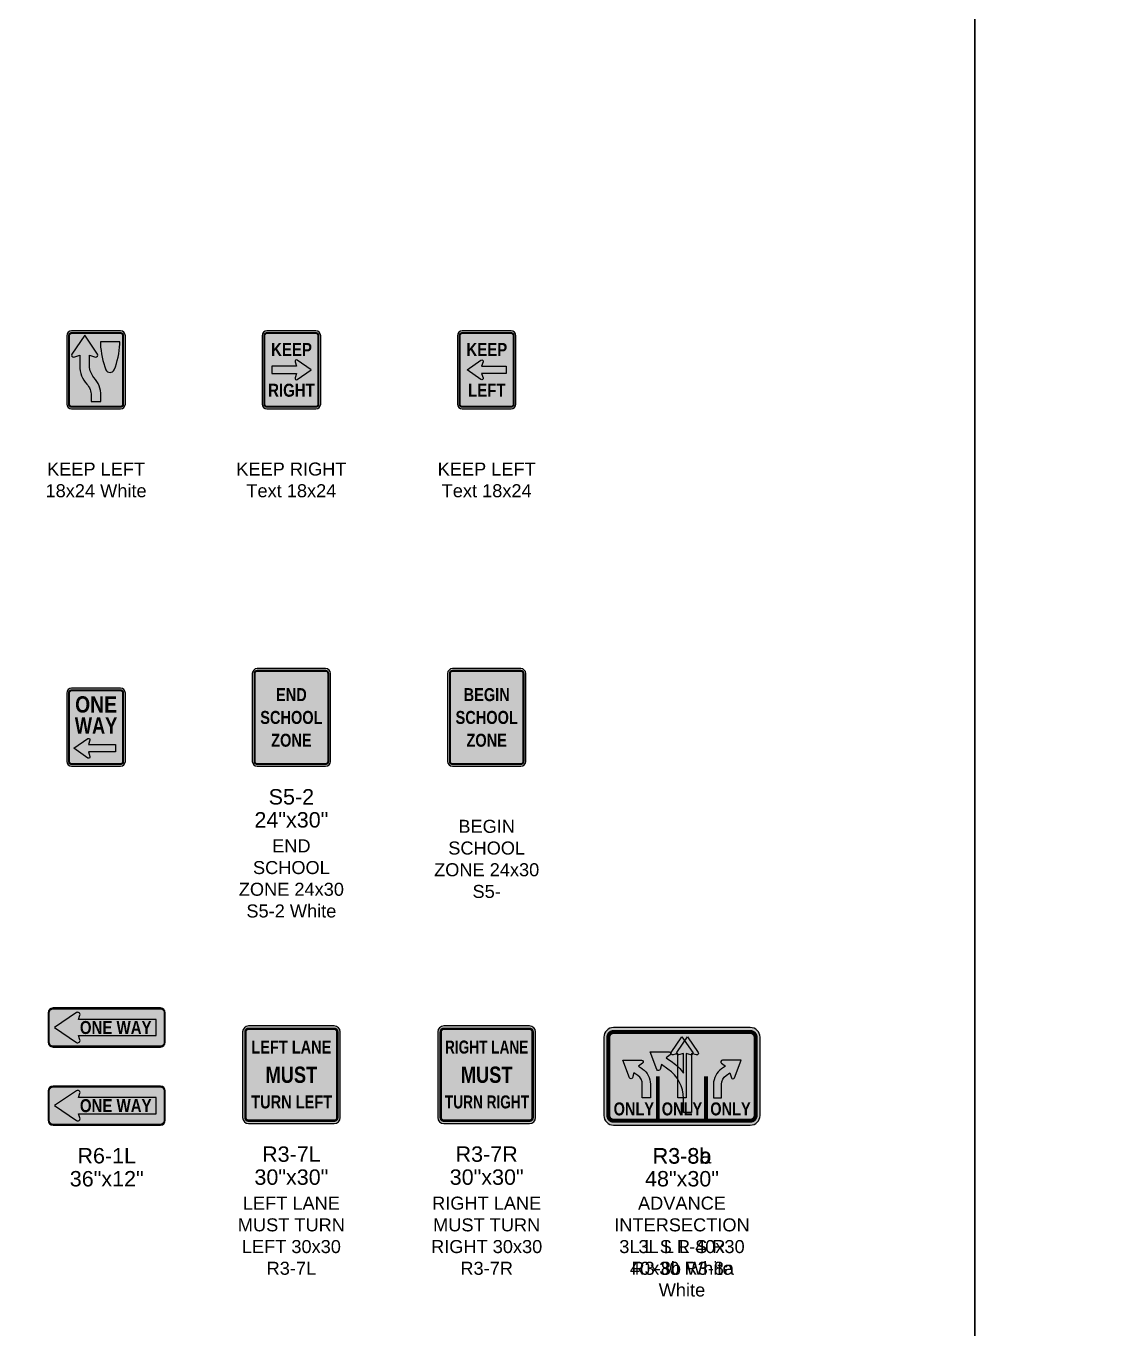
# Model space of a CAD drawing. Header units: inches. Extents: x -32 to 2634, y 197 to 1831.
# Drawn here: x 938.5 to 1273.6, y 597.4 to 997.6 of the extents above; entities that cross this region are included whole.
import ezdxf
from ezdxf.enums import TextEntityAlignment as Align

# ---------------------------------------------------------------- set-up
doc = ezdxf.new("R2010")
doc.units = ezdxf.units.IN
doc.header["$MEASUREMENT"] = 0
doc.layers.add('NO SHOW', color=252, linetype='Continuous', plot=False)
doc.styles.add('ARIAL', font='arial.ttf')
doc.styles.add('ARIAL BOLD', font='arialbd.ttf')
doc.styles.get("Standard").update_dxf_attribs({"font": 'arial.ttf'})

# ---------------------------------------------------------------- blocks, each defined once
blk = doc.blocks.new('KEEP LEFT 18x24 White')
at = {"true_color": 0xffffff}
h = blk.add_hatch(color=7, dxfattribs=at)
edge = h.paths.add_edge_path()
edge.add_line((7.500000000000227, 24.00000000000011), (-7.499999999999773, 24))
edge.add_arc((-7.499999999999773, 22.49999999999989), 1.500000000000114, 90, 179.9999999999957)
edge.add_line((-8.999999999999773, 22.5), (-9, 1.500000000000114))
edge.add_arc((-7.5, 1.500000000000114), 1.5, 180, 269.9999999999914)
edge.add_line((-7.500000000000227, -1.13686837721616e-13), (7.499999999999773, 0))
edge.add_arc((7.499999999999773, 1.5), 1.5, 270, 360.0000000000044)
edge.add_line((8.999999999999773, 1.500000000000114), (9, 22.49999999999989))
edge.add_arc((7.499999999999773, 22.49999999999989), 1.500000000000227, 0, 89.99999999998263)
at = {"true_color": 0x000000}
h = blk.add_hatch(color=18, dxfattribs=at)
edge = h.paths.add_edge_path()
edge.add_arc((-7, 16.50000000000011), 0.5630000000000855, 145.6776182386795, 286.317461660857, ccw=False)
edge.add_line((-7.464969369304981, 16.81744682327621), (-3.5, 22.625))
edge.add_line((-3.5, 22.625), (0.4649693693052086, 16.81744682327644))
edge.add_arc((2.273736754432321e-13, 16.50000000000011), 0.5630000000000922, 253.6825383391208, 394.32238176133956, ccw=False)
edge.add_line((-0.1581800349360947, 15.95967780302158), (-2, 16.49887302403818))
edge.add_line((-2, 16.49887302403818), (-2, 13.18799999999999))
edge.add_arc((3.249999060405344, 13.19114097853446), 5.250000000000299, 180.0342790141529, 222.1880446623301)
edge.add_arc((-6.752754948234269, 4.124999999999773), 8.250000000000524, 360.0000000000016, 402.1880446623303, ccw=False)
edge.add_line((1.497245051766185, 4.125), (1.497245051766185, 2.25))
edge.add_line((1.497245051766185, 2.25), (-1.502754948233815, 2.25))
edge.add_line((-1.502754948233815, 2.25), (-1.502754948233815, 4.125))
edge.add_arc((-6.752754948232905, 4.125000000000455), 5.249999999999091, 359.999999999995, 402.1880446623338)
edge.add_arc((3.249996849284798, 13.19113961605967), 8.24999744669041, 180.0218044617608, 222.1880479639219, ccw=False)
edge.add_line((-5, 13.18799999999999), (-5, 16.49887302403818))
edge.add_line((-5, 16.49887302403818), (-6.841819965063905, 15.95967780302158))
h = blk.add_hatch(color=18, dxfattribs=at)
edge = h.paths.add_edge_path()
edge.add_line((1.311999999999898, 20.625), (7.311999999999898, 20.625))
edge.add_line((7.311999999999898, 20.625), (7.311999999999898, 19.95228812811297))
edge.add_arc((-19.49757779179504, 21.6074040979795), 26.86061931988932, 339.04244842417864, 356.4672716049131, ccw=False)
edge.add_arc((4.286813062936062, 12.75), 1.500211445696503, 209.9953377218533, 330.00466227814667, ccw=False)
edge.add_arc((30.32655574276896, 21.91293602663802), 29.08072531991323, 183.8658640364316, 199.9302845156029, ccw=False)
edge.add_line((1.311999999999898, 19.95228812811297), (1.311999999999898, 20.625))
blk.add_lwpolyline([(0, 24), (-7.5, 24, 0.414213562373095), (-9, 22.5), (-9, 12), (-9, 1.5, 0.414213562373095), (-7.5, 0), (0, 0), (7.5, 0, 0.414213562373095), (9, 1.5), (9, 12), (9, 22.5, 0.414213562373095), (7.5, 24)], format="xyb", close=True)
at = {"color": 18, "true_color": 0x000000, "const_width": 0.625}
blk.add_lwpolyline([(7.5, 23.3125), (-7.5, 23.3125, 0.4142135623730951), (-8.3125, 22.5), (-8.3125, 1.5, 0.4142135623730951), (-7.5, 0.6875), (7.5, 0.6875, 0.4142135623730951), (8.3125, 1.5), (8.3125, 22.5, 0.4142135623730951)], format="xyb", close=True, dxfattribs=at)
at = {"color": 18, "true_color": 0x000000}
for points in [[(-5, 13.18799999999999, 0.1860894370725202), (-2.862795055985316, 7.650721491652234, -0.1861878584491052), (-1.502754948233815, 4.125), (-1.502754948233815, 2.25), (-0.002754948233814503, 2.25), (1.497245051766185, 2.25), (1.497245051766185, 4.125, 0.1861878584491076), (-0.639960831843382, 9.665419486882115, -0.1860331073463243), (-2, 13.18799999999999), (-2, 16.49887302403818), (-0.1581800349360947, 15.95967780302158, 0.7043763568085843), (0.4649693693052086, 16.81744682327644), (-3.5, 22.625), (-7.464969369304981, 16.81744682327621, 0.7043763568085448), (-6.841819965063905, 15.95967780302158), (-5, 16.49887302403818)], [(5.586095319337119, 11.99999999999989, 0.07617697301208685), (7.311999999999898, 19.95228812811297), (7.311999999999898, 20.625), (4.311999999999898, 20.625), (1.311999999999898, 20.625), (1.311999999999898, 19.95228812811297, 0.07020927931927377), (2.987530806535005, 11.99999999999989, 0.5774045185335576)]]:
    blk.add_lwpolyline(points, format="xyb", close=True, dxfattribs=at)
blk = doc.blocks.new('KEEP RIGHT Text 18x24')
at = {"true_color": 0xffffff}
h = blk.add_hatch(color=7, dxfattribs=at)
edge = h.paths.add_edge_path()
edge.add_line((7.500000000000227, 24.00000000000011), (-7.499999999999773, 24))
edge.add_arc((-7.499999999999773, 22.49999999999989), 1.500000000000114, 90, 179.9999999999957)
edge.add_line((-8.999999999999773, 22.5), (-9, 1.500000000000114))
edge.add_arc((-7.5, 1.500000000000114), 1.5, 180, 269.9999999999914)
edge.add_line((-7.500000000000227, -1.13686837721616e-13), (7.499999999999773, 0))
edge.add_arc((7.499999999999773, 1.5), 1.5, 270, 360.0000000000044)
edge.add_line((8.999999999999773, 1.500000000000114), (9, 22.49999999999989))
edge.add_arc((7.499999999999773, 22.49999999999989), 1.500000000000227, 0, 89.99999999998263)
at = {"true_color": 0x000000}
h = blk.add_hatch(color=18, dxfattribs=at)
edge = h.paths.add_edge_path()
edge.add_arc((1.532355636375769, 9.385116091005443), 0.4380000000000053, 162.3621980846851, 305.079243116789)
edge.add_line((1.784078098811733, 9.026675298258397), (6.032355636375769, 12.01011609100556))
edge.add_line((6.032355636375769, 12.01011609100556), (1.784078098811733, 14.99355688375272))
edge.add_arc((1.532355636375769, 14.63511609100567), 0.4379999999999504, 54.92075688321098, 197.6378019153149)
edge.add_line((1.114945593090397, 14.50240265625052), (1.549667515303554, 13.13511609100556))
edge.add_line((1.549667515303554, 13.13511609100556), (-5.967644363624231, 13.13511609100556))
edge.add_line((-5.967644363624231, 13.13511609100556), (-5.967644363624231, 10.88511609100556))
edge.add_line((-5.967644363624231, 10.88511609100556), (1.549667515303554, 10.88511609100556))
edge.add_line((1.549667515303554, 10.88511609100556), (1.114945593090397, 9.51782952576059))
blk.add_lwpolyline([(0, 24), (-7.5, 24, 0.414213562373095), (-9, 22.5), (-9, 12), (-9, 1.5, 0.414213562373095), (-7.5, 0), (0, 0), (7.5, 0, 0.414213562373095), (9, 1.5), (9, 12), (9, 22.5, 0.414213562373095), (7.5, 24)], format="xyb", close=True)
at = {"color": 18, "true_color": 0x000000, "const_width": 0.625}
blk.add_lwpolyline([(7.5, 23.3125), (-7.5, 23.3125, 0.4142135623730951), (-8.3125, 22.5), (-8.3125, 1.5, 0.4142135623730951), (-7.5, 0.6875), (7.5, 0.6875, 0.4142135623730951), (8.3125, 1.5), (8.3125, 22.5, 0.4142135623730951)], format="xyb", close=True, dxfattribs=at)
at = {"color": 18, "true_color": 0x000000}
blk.add_lwpolyline([(-5.967644363624231, 10.88511609100556), (1.549667515303554, 10.88511609100556), (1.114945593090397, 9.51782952576059, 0.7180241823074242), (1.784078098811733, 9.026675298258397), (6.032355636375769, 12.01011609100556), (1.784078098811733, 14.99355688375272, 0.7180241823074242), (1.114945593090397, 14.50240265625052), (1.549667515303554, 13.13511609100556), (-5.967644363624231, 13.13511609100556)], format="xyb", close=True, dxfattribs=at)
at = {"color": 18, "true_color": 0x000000, "style": 'ARIAL BOLD', "width": 0.825}
for s, p in [('KEEP', (0.03235563637576888, 16.26011609100556)), ('RIGHT', (0.03235563637576888, 3.760116091005557))]:
    blk.add_text(s, height=4, dxfattribs=at).set_placement(p, align=Align.CENTER)
blk = doc.blocks.new('KEEP LEFT Text 18x24')
at = {"true_color": 0xffffff}
h = blk.add_hatch(color=7, dxfattribs=at)
edge = h.paths.add_edge_path()
edge.add_line((7.500000000000227, 24.00000000000011), (-7.499999999999773, 24))
edge.add_arc((-7.499999999999773, 22.49999999999989), 1.500000000000114, 90, 179.9999999999957)
edge.add_line((-8.999999999999773, 22.5), (-9, 1.500000000000114))
edge.add_arc((-7.5, 1.500000000000114), 1.5, 180, 269.9999999999914)
edge.add_line((-7.500000000000227, -1.13686837721616e-13), (7.499999999999773, 0))
edge.add_arc((7.499999999999773, 1.5), 1.5, 270, 360.0000000000044)
edge.add_line((8.999999999999773, 1.500000000000114), (9, 22.49999999999989))
edge.add_arc((7.499999999999773, 22.49999999999989), 1.500000000000227, 0, 89.99999999998263)
at = {"true_color": 0x000000}
h = blk.add_hatch(color=18, dxfattribs=at)
edge = h.paths.add_edge_path()
edge.add_arc((-1.532355636375769, 9.385116091005443), 0.4380000000000053, 234.920756883211, 377.63780191531487, ccw=False)
edge.add_line((-1.784078098811733, 9.026675298258397), (-6.032355636375769, 12.01011609100556))
edge.add_line((-6.032355636375769, 12.01011609100556), (-1.784078098811733, 14.99355688375272))
edge.add_arc((-1.532355636375769, 14.63511609100567), 0.4379999999999504, 342.36219808468513, 485.07924311678903, ccw=False)
edge.add_line((-1.114945593090397, 14.50240265625052), (-1.549667515303554, 13.13511609100556))
edge.add_line((-1.549667515303554, 13.13511609100556), (5.967644363624231, 13.13511609100556))
edge.add_line((5.967644363624231, 13.13511609100556), (5.967644363624231, 10.88511609100556))
edge.add_line((5.967644363624231, 10.88511609100556), (-1.549667515303554, 10.88511609100556))
edge.add_line((-1.549667515303554, 10.88511609100556), (-1.114945593090397, 9.51782952576059))
blk.add_lwpolyline([(0, 24), (-7.5, 24, 0.414213562373095), (-9, 22.5), (-9, 12), (-9, 1.5, 0.414213562373095), (-7.5, 0), (0, 0), (7.5, 0, 0.414213562373095), (9, 1.5), (9, 12), (9, 22.5, 0.414213562373095), (7.5, 24)], format="xyb", close=True)
at = {"color": 18, "true_color": 0x000000, "const_width": 0.625}
blk.add_lwpolyline([(7.5, 23.3125), (-7.5, 23.3125, 0.4142135623730951), (-8.3125, 22.5), (-8.3125, 1.5, 0.4142135623730951), (-7.5, 0.6875), (7.5, 0.6875, 0.4142135623730951), (8.3125, 1.5), (8.3125, 22.5, 0.4142135623730951)], format="xyb", close=True, dxfattribs=at)
at = {"color": 18, "true_color": 0x000000}
blk.add_lwpolyline([(5.967644363624231, 10.88511609100556), (-1.549667515303554, 10.88511609100556), (-1.114945593090397, 9.51782952576059, -0.7180241823074242), (-1.784078098811733, 9.026675298258397), (-6.032355636375769, 12.01011609100556), (-1.784078098811733, 14.99355688375272, -0.7180241823074242), (-1.114945593090397, 14.50240265625052), (-1.549667515303554, 13.13511609100556), (5.967644363624231, 13.13511609100556)], format="xyb", close=True, dxfattribs=at)
at = {"color": 18, "true_color": 0x000000, "style": 'ARIAL BOLD', "width": 0.825}
for s, p in [('KEEP', (0.03235563637576888, 16.26011609100556)), ('LEFT', (0.03235563637576888, 3.760116091005557))]:
    blk.add_text(s, height=4, dxfattribs=at).set_placement(p, align=Align.CENTER)
blk = doc.blocks.new('BEGIN SCHOOL ZONE 24x30 S5-')
at = {"true_color": 0xffffff}
h = blk.add_hatch(color=7, dxfattribs=at)
edge = h.paths.add_edge_path()
edge.add_line((11.99999999999977, 1.5), (12, 28.5))
edge.add_arc((10.49999999999977, 28.49999999999977), 1.500000000000227, 8.685034650181727e-12, 89.99999999998263)
edge.add_line((10.50000000000023, 30.00000000000011), (-10.5, 30))
edge.add_arc((-10.49999999999955, 28.49999999999989), 1.500000000000114, 90.00000000001737, 179.9999999999957)
edge.add_line((-11.99999999999977, 28.5), (-12, 1.5))
edge.add_arc((-10.49999999999977, 1.500000000000227), 1.500000000000227, 180.0000000000087, 269.9999999999827)
edge.add_line((-10.50000000000023, -1.13686837721616e-13), (10.5, 0))
edge.add_arc((10.49999999999955, 1.5), 1.5, 270.0000000000173, 360)
blk.add_lwpolyline([(10.5, 30), (0, 30), (-10.5, 30, 0.414213562373095), (-12, 28.5), (-12, 15), (-12, 1.5, 0.414213562373095), (-10.5, 0), (0, 0), (10.5, 0, 0.414213562373095), (12, 1.5), (12, 15), (12, 28.5, 0.414213562373095)], format="xyb", close=True)
at = {"color": 18, "true_color": 0x000000, "const_width": 0.625}
blk.add_lwpolyline([(10.5, 29.3125), (-10.5, 29.3125, 0.4142135623730951), (-11.3125, 28.5), (-11.3125, 1.5, 0.4142135623730951), (-10.5, 0.6875), (10.5, 0.6875, 0.4142135623730951), (11.3125, 1.5), (11.3125, 28.5, 0.4142135623730951)], format="xyb", close=True, dxfattribs=at)
at = {"color": 18, "true_color": 0x000000, "style": 'ARIAL BOLD', "width": 0.8}
for s, p in [('BEGIN', (0, 20)), ('SCHOOL', (0, 13)), ('ZONE', (0, 6))]:
    blk.add_text(s, height=4, dxfattribs=at).set_placement(p, align=Align.CENTER)
blk = doc.blocks.new('LEFT LANE MUST TURN LEFT 30x30 R3-7L')
at = {"true_color": 0xffffff}
h = blk.add_hatch(color=7, dxfattribs=at)
edge = h.paths.add_edge_path()
edge.add_line((15, 1.875), (15, 28.125))
edge.add_arc((13.125, 28.125), 1.875, 0, 90)
edge.add_line((13.125, 30), (-13.125, 30))
edge.add_arc((-13.125, 28.125), 1.875, 90, 180)
edge.add_line((-15, 28.125), (-15, 1.875))
edge.add_arc((-13.125, 1.875), 1.875, 180, 270)
edge.add_line((-13.125, 0), (13.125, 0))
edge.add_arc((13.125, 1.875), 1.875, 270, 360)
blk.add_lwpolyline([(13.125, 30), (0, 30), (-13.125, 30, 0.414213562373095), (-15, 28.125), (-15, 15), (-15, 1.875, 0.414213562373095), (-13.125, 0), (0, 0), (13.125, 0, 0.414213562373095), (15, 1.875), (15, 15), (15, 28.125, 0.414213562373095)], format="xyb", close=True)
at = {"color": 18, "true_color": 0x000000, "const_width": 0.75}
blk.add_lwpolyline([(13.125, 29.125), (-13.125, 29.125, 0.4142135623730951), (-14.125, 28.125), (-14.125, 1.875, 0.4142135623730951), (-13.125, 0.875), (13.125, 0.875, 0.4142135623730951), (14.125, 1.875), (14.125, 28.125, 0.4142135623730951)], format="xyb", close=True, dxfattribs=at)
at = {"color": 18, "true_color": 0x000000, "style": 'ARIAL BOLD', "width": 0.8}
for s, height, p in [('LEFT LANE', 4, (0, 21.5)), ('MUST', 5, (0, 12.5)), ('TURN LEFT', 4, (0.0966653533880617, 4.648703956343752))]:
    blk.add_text(s, height=height, dxfattribs=at).set_placement(p, align=Align.CENTER)
at = {"style": 'ARIAL'}
for tag, p in [('SIGN_NO.', (0, -9.37959391813365)), ('SIGN_DIM', (0, -16.44777537605569))]:
    blk.add_attdef(tag, text='', height=4.731999999999842, dxfattribs=at).set_placement(p, align=Align.MIDDLE)
blk = doc.blocks.new('RIGHT LANE MUST TURN RIGHT30x30 R3-7R')
at = {"true_color": 0xffffff}
h = blk.add_hatch(color=7, dxfattribs=at)
edge = h.paths.add_edge_path()
edge.add_line((15, 1.875), (15, 28.125))
edge.add_arc((13.125, 28.125), 1.875, 0, 90)
edge.add_line((13.125, 30), (-13.125, 30))
edge.add_arc((-13.125, 28.125), 1.875, 90, 180)
edge.add_line((-15, 28.125), (-15, 1.875))
edge.add_arc((-13.125, 1.875), 1.875, 180, 270)
edge.add_line((-13.125, 0), (13.125, 0))
edge.add_arc((13.125, 1.875), 1.875, 270, 360)
blk.add_lwpolyline([(13.125, 30), (0, 30), (-13.125, 30, 0.414213562373095), (-15, 28.125), (-15, 15), (-15, 1.875, 0.414213562373095), (-13.125, 0), (0, 0), (13.125, 0, 0.414213562373095), (15, 1.875), (15, 15), (15, 28.125, 0.414213562373095)], format="xyb", close=True)
at = {"color": 18, "true_color": 0x000000, "const_width": 0.75}
blk.add_lwpolyline([(13.125, 29.125), (-13.125, 29.125, 0.4142135623730951), (-14.125, 28.125), (-14.125, 1.875, 0.4142135623730951), (-13.125, 0.875), (13.125, 0.875, 0.4142135623730951), (14.125, 1.875), (14.125, 28.125, 0.4142135623730951)], format="xyb", close=True, dxfattribs=at)
at = {"color": 18, "true_color": 0x000000, "style": 'ARIAL BOLD'}
for s, height, width, p in [('RIGHT LANE', 4, 0.75, (0, 21.5)), ('MUST', 5, 0.8, (0, 12.5)), ('TURN RIGHT', 4, 0.75, (0.0966653533880617, 4.648703956343752))]:
    blk.add_text(s, height=height, dxfattribs=dict(at, width=width)).set_placement(p, align=Align.CENTER)
at = {"style": 'ARIAL'}
for tag, p in [('SIGN_NO.', (0, -9.37959391813365)), ('SIGN_DIM', (0, -16.44777537605569))]:
    blk.add_attdef(tag, text='', height=4.731999999999842, dxfattribs=at).set_placement(p, align=Align.MIDDLE)
blk = doc.blocks.new('ONE WAY 18x24 Left')
at = {"true_color": 0xffffff}
h = blk.add_hatch(color=7, dxfattribs=at)
edge = h.paths.add_edge_path()
edge.add_line((7.500000000000227, 24.00000000000011), (-7.499999999999773, 24))
edge.add_arc((-7.499999999999773, 22.49999999999989), 1.500000000000114, 90, 179.9999999999957)
edge.add_line((-8.999999999999773, 22.5), (-9, 1.500000000000114))
edge.add_arc((-7.5, 1.500000000000114), 1.5, 180, 269.9999999999914)
edge.add_line((-7.500000000000227, -1.13686837721616e-13), (7.499999999999773, 0))
edge.add_arc((7.499999999999773, 1.5), 1.5, 270, 360.0000000000044)
edge.add_line((8.999999999999773, 1.500000000000114), (9, 22.49999999999989))
edge.add_arc((7.499999999999773, 22.49999999999989), 1.500000000000227, 0, 89.99999999998263)
at = {"true_color": 0x000000}
h = blk.add_hatch(color=18, dxfattribs=at)
edge = h.paths.add_edge_path()
edge.add_arc((-2.319404831592919, 2.885116091005443), 0.4380000000000053, 234.920756883211, 377.63780191531487, ccw=False)
edge.add_line((-2.571127294028884, 2.526675298258397), (-6.819404831592919, 5.510116091005557))
edge.add_line((-6.819404831592919, 5.510116091005557), (-2.571127294028884, 8.493556883752717))
edge.add_arc((-2.319404831592919, 8.13511609100567), 0.4379999999999504, 342.36219808468513, 485.07924311678903, ccw=False)
edge.add_line((-1.901994788307547, 8.002402656250524), (-2.336716710520705, 6.635116091005557))
edge.add_line((-2.336716710520705, 6.635116091005557), (6, 6.635116091005557))
edge.add_line((6, 6.635116091005557), (6, 4.385116091005557))
edge.add_line((6, 4.385116091005557), (-2.336716710520705, 4.385116091005557))
edge.add_line((-2.336716710520705, 4.385116091005557), (-1.901994788307547, 3.01782952576059))
blk.add_lwpolyline([(0, 24), (-7.5, 24, 0.414213562373095), (-9, 22.5), (-9, 12), (-9, 1.5, 0.414213562373095), (-7.5, 0), (0, 0), (7.5, 0, 0.414213562373095), (9, 1.5), (9, 12), (9, 22.5, 0.414213562373095), (7.5, 24)], format="xyb", close=True)
at = {"color": 18, "true_color": 0x000000, "const_width": 0.625}
blk.add_lwpolyline([(7.5, 23.3125), (-7.5, 23.3125, 0.4142135623730951), (-8.3125, 22.5), (-8.3125, 1.5, 0.4142135623730951), (-7.5, 0.6875), (7.5, 0.6875, 0.4142135623730951), (8.3125, 1.5), (8.3125, 22.5, 0.4142135623730951)], format="xyb", close=True, dxfattribs=at)
at = {"color": 18, "true_color": 0x000000}
blk.add_lwpolyline([(6, 4.385116091005557), (-2.336716710520705, 4.385116091005557), (-1.901994788307547, 3.01782952576059, -0.7180241823074242), (-2.571127294028884, 2.526675298258397), (-6.819404831592919, 5.510116091005557), (-2.571127294028884, 8.493556883752717, -0.7180241823074242), (-1.901994788307547, 8.002402656250524), (-2.336716710520705, 6.635116091005557), (6, 6.635116091005557)], format="xyb", close=True, dxfattribs=at)
at = {"color": 18, "true_color": 0x000000, "style": 'ARIAL BOLD'}
for s, width, p in [('ONE', 0.85, (0, 16.5)), ('WAY', 0.8, (0, 10))]:
    blk.add_text(s, height=5, dxfattribs=dict(at, width=width)).set_placement(p, align=Align.CENTER)
blk = doc.blocks.new('ONE WAY 36x12 Left Black')
at = {"true_color": 0x000000}
h = blk.add_hatch(color=18, dxfattribs=at)
edge = h.paths.add_edge_path()
edge.add_line((17.5, 1.5), (17.5, 10.5))
edge.add_arc((16.5, 10.50000000000023), 1, 359.999999999987, 450)
edge.add_line((16.5, 11.50000000000023), (-16.5, 11.5))
edge.add_arc((-16.50000000000023, 10.50000000000011), 0.9999999999998863, 90, 180.0000000000065)
edge.add_line((-17.50000000000023, 10.5), (-17.50000000000023, 1.5))
edge.add_arc((-16.50000000000023, 1.499999999999886), 1, 179.9999999999935, 270)
edge.add_line((-16.50000000000023, 0.5), (16.5, 0.5))
edge.add_arc((16.5, 1.499999999999886), 0.9999999999998863, 270, 360.0000000000065)
at = {"true_color": 0xffffff}
h = blk.add_hatch(color=7, dxfattribs=at)
edge = h.paths.add_edge_path()
edge.add_arc((-8.875, 1.999999999999886), 0.6879999999997793, 235.8599708562803, 377.78825698770095, ccw=False)
edge.add_line((-9.261117553352051, 1.430564108092085), (-16, 6))
edge.add_line((-16, 6), (-9.261117553352051, 10.56943589190814))
edge.add_arc((-8.875, 9.999999999999886), 0.6879999999999454, 342.2117430123261, 484.14002914369837, ccw=False)
edge.add_line((-8.219891885913057, 9.789815892948468), (-8.633714880760635, 8.5))
edge.add_line((-8.633714880760635, 8.5), (15.2312312883123, 8.5))
edge.add_line((15.2312312883123, 8.5), (15.2312312883123, 3.5))
edge.add_line((15.2312312883123, 3.5), (-8.633714880760635, 3.5))
edge.add_line((-8.633714880760635, 3.5), (-8.219891885913057, 2.210184107051646))
at = {"color": 7, "true_color": 0xffffff, "const_width": 0.5}
blk.add_lwpolyline([(16.5, 11.75), (-16.50000000000023, 11.75, 0.4142135623730951), (-17.75000000000023, 10.5), (-17.75000000000023, 1.5, 0.4142135623730951), (-16.50000000000023, 0.25), (16.5, 0.25, 0.4142135623730951), (17.75, 1.5), (17.75, 10.5, 0.4142135623730951)], format="xyb", close=True, dxfattribs=at)
blk.add_lwpolyline([(0, 12), (-16.5, 12, 0.414213562373095), (-18, 10.5), (-18, 6), (-18, 1.5, 0.414213562373095), (-16.5, 0), (0, 0), (16.5, 0, 0.414213562373095), (18, 1.5), (18, 6), (18, 10.5, 0.414213562373095), (16.5, 12)], format="xyb", close=True)
at = {"color": 7, "true_color": 0xffffff}
blk.add_lwpolyline([(-8.633714880760635, 8.5), (-8.219891885913057, 9.789815892948354, 0.7128210575132623), (-9.261117553352051, 10.56943589190814), (-16, 6), (-9.261117553352051, 1.430564108091858, 0.7128210575132619), (-8.219891885913057, 2.210184107051646), (-8.633714880760635, 3.5), (15.2312312883123, 3.5), (15.2312312883123, 6), (15.2312312883123, 8.5)], format="xyb", close=True, dxfattribs=at)
at = {"color": 18, "true_color": 0x000000, "style": 'ARIAL BOLD', "width": 0.825}
blk.add_text('ONE WAY', height=4, dxfattribs=at).set_placement((-8.249873759436696, 6.000000000000227), align=Align.MIDDLE_LEFT)
blk = doc.blocks.new('ONE WAY 36x12 Left Orange')
h = blk.add_hatch(color=30)
edge = h.paths.add_edge_path()
edge.add_line((17.5, 1.5), (17.5, 10.5))
edge.add_arc((16.5, 10.50000000000023), 1, 359.999999999987, 450)
edge.add_line((16.5, 11.50000000000023), (-16.5, 11.5))
edge.add_arc((-16.50000000000023, 10.50000000000011), 0.9999999999998863, 90, 180.0000000000065)
edge.add_line((-17.50000000000023, 10.5), (-17.50000000000023, 1.5))
edge.add_arc((-16.50000000000023, 1.499999999999886), 1, 179.9999999999935, 270)
edge.add_line((-16.50000000000023, 0.5), (16.5, 0.5))
edge.add_arc((16.5, 1.499999999999886), 0.9999999999998863, 270, 360.0000000000065)
at = {"true_color": 0xffffff}
h = blk.add_hatch(color=7, dxfattribs=at)
edge = h.paths.add_edge_path()
edge.add_arc((-8.875, 1.999999999999886), 0.6879999999997793, 235.8599708562803, 377.78825698770095, ccw=False)
edge.add_line((-9.261117553352051, 1.430564108092085), (-16, 6))
edge.add_line((-16, 6), (-9.261117553352051, 10.56943589190814))
edge.add_arc((-8.875, 9.999999999999886), 0.6879999999999454, 342.2117430123261, 484.14002914369837, ccw=False)
edge.add_line((-8.219891885913057, 9.789815892948468), (-8.633714880760635, 8.5))
edge.add_line((-8.633714880760635, 8.5), (15.2312312883123, 8.5))
edge.add_line((15.2312312883123, 8.5), (15.2312312883123, 3.5))
edge.add_line((15.2312312883123, 3.5), (-8.633714880760635, 3.5))
edge.add_line((-8.633714880760635, 3.5), (-8.219891885913057, 2.210184107051646))
at = {"color": 7, "true_color": 0xffffff, "const_width": 0.5}
blk.add_lwpolyline([(16.5, 11.75), (-16.50000000000023, 11.75, 0.4142135623730951), (-17.75000000000023, 10.5), (-17.75000000000023, 1.5, 0.4142135623730951), (-16.50000000000023, 0.25), (16.5, 0.25, 0.4142135623730951), (17.75, 1.5), (17.75, 10.5, 0.4142135623730951)], format="xyb", close=True, dxfattribs=at)
blk.add_lwpolyline([(0, 12), (-16.5, 12, 0.414213562373095), (-18, 10.5), (-18, 6), (-18, 1.5, 0.414213562373095), (-16.5, 0), (0, 0), (16.5, 0, 0.414213562373095), (18, 1.5), (18, 6), (18, 10.5, 0.414213562373095), (16.5, 12)], format="xyb", close=True)
at = {"color": 7, "true_color": 0xffffff}
blk.add_lwpolyline([(-8.633714880760635, 8.5), (-8.219891885913057, 9.789815892948354, 0.7128210575132623), (-9.261117553352051, 10.56943589190814), (-16, 6), (-9.261117553352051, 1.430564108091858, 0.7128210575132619), (-8.219891885913057, 2.210184107051646), (-8.633714880760635, 3.5), (15.2312312883123, 3.5), (15.2312312883123, 6), (15.2312312883123, 8.5)], format="xyb", close=True, dxfattribs=at)
at = {"color": 18, "true_color": 0x000000, "style": 'ARIAL BOLD', "width": 0.825}
blk.add_text('ONE WAY', height=4, dxfattribs=at).set_placement((-8.249873759436696, 6.000000000000227), align=Align.MIDDLE_LEFT)
at = {"style": 'ARIAL'}
blk.add_text('R6-1L', height=4.731999999999842, dxfattribs=at).set_placement((0, -9.379593918133537), align=Align.MIDDLE)
blk.add_attdef('SIGN_DIM', text='', height=4.731999999999842, dxfattribs=at).set_placement((0, -16.44777537605557), align=Align.MIDDLE)
blk = doc.blocks.new('END SCHOOL ZONE 24x30 S5-2 White')
at = {"true_color": 0xffffff}
h = blk.add_hatch(color=7, dxfattribs=at)
edge = h.paths.add_edge_path()
edge.add_line((11.99999999999977, 1.5), (12, 28.5))
edge.add_arc((10.49999999999977, 28.49999999999977), 1.500000000000227, 8.685034650181727e-12, 89.99999999998263)
edge.add_line((10.50000000000023, 30.00000000000011), (-10.5, 30))
edge.add_arc((-10.49999999999955, 28.49999999999989), 1.500000000000114, 90.00000000001737, 179.9999999999957)
edge.add_line((-11.99999999999977, 28.5), (-12, 1.5))
edge.add_arc((-10.49999999999977, 1.500000000000227), 1.500000000000227, 180.0000000000087, 269.9999999999827)
edge.add_line((-10.50000000000023, -1.13686837721616e-13), (10.5, 0))
edge.add_arc((10.49999999999955, 1.5), 1.5, 270.0000000000173, 360)
blk.add_lwpolyline([(10.5, 30), (0, 30), (-10.5, 30, 0.414213562373095), (-12, 28.5), (-12, 15), (-12, 1.5, 0.414213562373095), (-10.5, 0), (0, 0), (10.5, 0, 0.414213562373095), (12, 1.5), (12, 15), (12, 28.5, 0.414213562373095)], format="xyb", close=True)
at = {"color": 18, "true_color": 0x000000, "const_width": 0.625}
blk.add_lwpolyline([(10.5, 29.3125), (-10.5, 29.3125, 0.4142135623730951), (-11.3125, 28.5), (-11.3125, 1.5, 0.4142135623730951), (-10.5, 0.6875), (10.5, 0.6875, 0.4142135623730951), (11.3125, 1.5), (11.3125, 28.5, 0.4142135623730951)], format="xyb", close=True, dxfattribs=at)
at = {"color": 18, "true_color": 0x000000, "style": 'ARIAL BOLD', "width": 0.8}
for s, p in [('END', (0, 20)), ('SCHOOL', (0, 13)), ('ZONE', (0, 6))]:
    blk.add_text(s, height=4, dxfattribs=at).set_placement(p, align=Align.CENTER)
at = {"style": 'ARIAL'}
for tag, p in [('SIGN_NO.', (0, -9.37959391813365)), ('SIGN_DIM', (0, -16.44777537605569))]:
    blk.add_attdef(tag, text='', height=4.731999999999842, dxfattribs=at).set_placement(p, align=Align.MIDDLE)
blk = doc.blocks.new('ADVANCE INTERSECTION 3L L S R 40x30 R3-8b White')
at = {"true_color": 0xffffff}
h = blk.add_hatch(color=7, dxfattribs=at)
h.dxf.hatch_style = 1
edge = h.paths.add_edge_path()
edge.add_line((-21, 7.105427357601002e-15), (21, 7.105427357601002e-15))
edge.add_arc((21, 3.000000000000007), 3, 270, 360)
edge.add_line((24, 3.000000000000007), (24, 27.00000000000001))
edge.add_arc((21, 27.00000000000001), 3, 0, 90)
edge.add_line((21, 30.00000000000001), (-21, 30.00000000000001))
edge.add_arc((-21, 27.00000000000001), 3, 90, 180)
edge.add_line((-24, 27.00000000000001), (-24, 3.000000000000007))
edge.add_arc((-21, 3.000000000000007), 3, 180, 270)
at = {"true_color": 0x000000}
h = blk.add_hatch(color=18, dxfattribs=at)
h.dxf.hatch_style = 1
h.paths.add_polyline_path([(0, 27.12500000000003), (-3.286982620671679, 22.34532017270982, 0.7124909569319735), (-2.725797436847088, 21.58478034915929), (-1.250000000000014, 22.04618792088105), (-1.250000000000014, 16.25000000000001), (0, 15.00000000000001)])
h.paths.add_polyline_path([(0, 27.12499999999999), (0, 15.00000000000001), (1.249999999999986, 16.24999999999999), (1.249999999999986, 22.04618792088105), (2.72579743684669, 21.58478034915926, 0.7124909569320073), (3.286982620671509, 22.34532017271004)])
h.paths.add_polyline_path([(1.249999999999986, 16.25), (0, 15.00000000000001), (1.25, 15.00000000000001)], flags=17)
h.paths.add_polyline_path([(1.25, 15.00000000000001), (0, 15.00000000000001), (1.25, 13.75000000000001)], flags=17)
h.paths.add_polyline_path([(0, 15.00000000000001), (-1.25, 15.00000000000001), (-1.25, 13.75)], flags=17)
h.paths.add_polyline_path([(-1.250000000000014, 16.25000000000001), (-1.25, 15.00000000000001), (0, 15.00000000000001)], flags=17)
h.paths.add_polyline_path([(0, 15.00000000000001), (-1.25, 13.74999999999999), (-1.25, 8.375000000000007), (0, 8.375000000000007)])
h.paths.add_polyline_path([(1.25, 13.75000000000001), (0, 15.00000000000001), (0, 8.375000000000007), (1.25, 8.375000000000007)])
h = blk.add_hatch(color=18, dxfattribs=at)
h.dxf.hatch_style = 1
h.paths.add_polyline_path([(-18.2107281684577, 19.92811300347132), (-12.43677821976578, 19.92811300347132, -0.7151338533196266), (-12.1278591018246, 19.02379066472747), (-13.33145327797052, 18.0928549393577), (-12.16245085884764, 17.29088076464723, -0.2472369552668017), (-9.686981173002032, 12.59062500000003), (-9.686981173002032, 8.375000000000036), (-12.18073117300201, 8.375000000000036), (-12.18073117300201, 12.59062500000003, 0.2472369552668209), (-13.57318287129032, 15.23451886761415), (-14.74218529041291, 16.0364930423244), (-15.17748656787247, 14.57848307546387, -0.7151338533196305), (-16.13238901873896, 14.54118397212638)])
h = blk.add_hatch(color=18, dxfattribs=at)
h.dxf.hatch_style = 1
h.paths.add_polyline_path([(18.21274699545566, 19.92811300347132), (12.43879704676375, 19.92811300347132, 0.7151338533196266), (12.12987792882257, 19.02379066472747), (13.33347210496849, 18.0928549393577), (12.16446968584561, 17.29088076464723, 0.2472369552668017), (9.689, 12.59062500000003), (9.689, 8.375000000000036), (12.18274999999998, 8.375000000000036), (12.18274999999998, 12.59062500000003, -0.2472369552668209), (13.57520169828829, 15.23451886761415), (14.74420411741088, 16.0364930423244), (15.17950539487043, 14.57848307546387, 0.7151338533196305), (16.13440784573692, 14.54118397212638)])
blk.add_lwpolyline([(-21, 7.105427357601002e-15), (21, 7.105427357601002e-15, 0.414213562373095), (24, 3.000000000000007), (24, 27.00000000000001, 0.414213562373095), (21, 30.00000000000001), (-21, 30.00000000000001, 0.414213562373095), (-24, 27.00000000000001), (-24, 3.000000000000007, 0.414213562373095)], format="xyb", close=True)
at = {"color": 18, "true_color": 0x000000, "const_width": 1.25}
blk.add_lwpolyline([(-21, 1.375000000000007), (21, 1.375000000000007, 0.4142135623730951), (22.625, 3.000000000000007), (22.625, 27.00000000000001, 0.4142135623730951), (21, 28.62500000000001), (-21, 28.62500000000001, 0.4142135623730951), (-22.625, 27.00000000000001), (-22.625, 3.000000000000007, 0.4142135623730951)], format="xyb", close=True, dxfattribs=at)
at = {"color": 18, "true_color": 0x000000}
blk.add_lwpolyline([(-2.725797436847202, 21.58478034915925, -0.712490956932045), (-3.286982620671566, 22.34532017271), (-1.4210854715202e-14, 27.12500000000001), (3.286982620671537, 22.34532017271, -0.7124909569319442), (2.725797436846719, 21.58478034915925), (1.249999999999986, 22.04618792088105), (1.25, 8.375000000000007), (-1.25, 8.375000000000007), (-1.250000000000014, 22.04618792088105)], format="xyb", close=True, dxfattribs=at)
for points in [[(-12.18274999999998, 17.30336952283381, -0.2482675702532584), (-9.689, 12.59062500000002), (-9.689, 8.375000000000036), (-12.18274999999998, 8.375000000000036), (-12.18274999999998, 12.59062500000002, 0.2472369552668275), (-13.57520169828835, 15.23451886761419), (-14.74420411741088, 16.0364930423244), (-15.17950539487041, 14.57848307546394, -0.7151338533196571), (-16.1344078457369, 14.54118397212634), (-18.21274699545567, 19.92811300347132), (-12.43879704676366, 19.92811300347132, -0.7151338533196572), (-12.12987792882266, 19.02379066472739), (-13.33347210496849, 18.0928549393577), (-12.16446968584601, 17.2908807646474)], [(12.18274999999998, 17.30336952283381, 0.2482675702532584), (9.689, 12.59062500000002), (9.689, 8.375000000000036), (12.18274999999998, 8.375000000000036), (12.18274999999998, 12.59062500000002, -0.2472369552668275), (13.57520169828835, 15.23451886761419), (14.74420411741088, 16.0364930423244), (15.1795053948704, 14.57848307546394, 0.7151338533196571), (16.13440784573689, 14.54118397212634), (18.21274699545566, 19.92811300347132), (12.43879704676366, 19.92811300347132, 0.7151338533196572), (12.12987792882266, 19.02379066472739), (13.33347210496849, 18.0928549393577), (12.16446968584601, 17.2908807646474)]]:
    blk.add_lwpolyline(points, format="xyb", dxfattribs=at)
at = {"color": 18, "true_color": 0x000000, "const_width": 1.188}
for points in [[(-7.406999999999989, 0.9999999999999858), (-7.406999999999996, 15)], [(7.406999999999996, 1.000000000000007), (7.406999999999996, 15.00000000000002)]]:
    blk.add_lwpolyline(points, dxfattribs=at)
at = {"color": 18, "true_color": 0x000000, "style": 'ARIAL BOLD', "width": 0.8}
for p in [(-14.78881309686227, 3), (0, 3), (14.89818690313784, 3)]:
    blk.add_text('ONLY', height=4, dxfattribs=at).set_placement(p, align=Align.CENTER)
at = {"style": 'ARIAL'}
for tag, p in [('SIGN_NO.', (-5.684341886080801e-14, -9.37959391813365)), ('SIGN_DIM', (-5.684341886080801e-14, -16.44777537605569))]:
    blk.add_attdef(tag, text='', height=4.731999999999842, dxfattribs=at).set_placement(p, align=Align.MIDDLE)
blk = doc.blocks.new('ADVANCE INTERSECTION 3L L L-S R 40x30 R3-8a White')
at = {"true_color": 0xffffff}
h = blk.add_hatch(color=7, dxfattribs=at)
h.dxf.hatch_style = 1
edge = h.paths.add_edge_path()
edge.add_line((-20.99999999999994, 7.105427357601002e-15), (21.00000000000006, 7.105427357601002e-15))
edge.add_arc((21.00000000000006, 3.000000000000007), 3, 270, 360)
edge.add_line((24.00000000000006, 3.000000000000007), (24.00000000000006, 27.00000000000001))
edge.add_arc((21.00000000000006, 27.00000000000001), 3, 0, 90)
edge.add_line((21.00000000000006, 30.00000000000001), (-20.99999999999994, 30.00000000000001))
edge.add_arc((-20.99999999999994, 27.00000000000001), 3, 90, 180)
edge.add_line((-23.99999999999994, 27.00000000000001), (-23.99999999999994, 3.000000000000007))
edge.add_arc((-20.99999999999994, 3.000000000000007), 3, 180, 270)
at = {"true_color": 0x000000}
h = blk.add_hatch(color=18, dxfattribs=at)
h.dxf.hatch_style = 1
h.paths.add_polyline_path([(0.4380000000000734, 16.01751778604542, 0.08772071740061295), (-2.912355336827911, 19.31481062293245), (-4.856934947715558, 20.65209672084334), (-3.640504777139142, 21.60665036624884, 0.7124909569320077), (-3.949172989995266, 22.49999999999998), (-9.749999999999913, 22.50000000000001), (-7.67424692512982, 17.0832811433332, 0.7124909569319704), (-6.7295983794597, 17.11472568043913), (-6.273535811265901, 18.59218361748473), (-4.328956200378328, 17.2548975195739, -0.2469366192763295), (0.4380000000000734, 8.19127986479616), (0.4380000000000733, 3.936999999999987), (2.938000000000073, 3.936999999999989), (2.938000000000073, 22.04618792088105), (4.413797436846778, 21.58478034915926, 0.712490956932007), (4.9749826206716, 22.34532017271003), (1.688000000000074, 27.12500000000001), (-1.598982620671598, 22.34532017270982, 0.7124909569319743), (-1.037797436847002, 21.58478034915929), (0.4380000000000734, 22.04618792088105)])
h = blk.add_hatch(color=18, dxfattribs=at)
h.dxf.hatch_style = 1
h.paths.add_polyline_path([(-18.21072816845764, 19.92811300347132), (-12.43677821976572, 19.92811300347132, -0.7151338533196266), (-12.12785910182455, 19.02379066472747), (-13.33145327797046, 18.0928549393577), (-12.16245085884758, 17.29088076464723, -0.2472369552668017), (-9.686981173001975, 12.59062500000003), (-9.686981173001975, 8.375000000000036), (-12.18073117300195, 8.375000000000036), (-12.18073117300195, 12.59062500000003, 0.2472369552668209), (-13.57318287129026, 15.23451886761415), (-14.74218529041286, 16.0364930423244), (-15.17748656787241, 14.57848307546387, -0.7151338533196305), (-16.1323890187389, 14.54118397212638)])
h = blk.add_hatch(color=18, dxfattribs=at)
h.dxf.hatch_style = 1
h.paths.add_polyline_path([(18.21274699545572, 19.92811300347132), (12.4387970467638, 19.92811300347132, 0.7151338533196266), (12.12987792882263, 19.02379066472747), (13.33347210496854, 18.0928549393577), (12.16446968584567, 17.29088076464723, 0.2472369552668017), (9.689000000000057, 12.59062500000003), (9.689000000000057, 8.375000000000036), (12.18275000000003, 8.375000000000036), (12.18275000000003, 12.59062500000003, -0.2472369552668209), (13.57520169828835, 15.23451886761415), (14.74420411741094, 16.0364930423244), (15.17950539487049, 14.57848307546387, 0.7151338533196305), (16.13440784573697, 14.54118397212638)])
at = {"color": 7, "true_color": 0xffffff}
blk.add_lwpolyline([(-20.99999999999994, 7.105427357601002e-15), (21.00000000000006, 7.105427357601002e-15, 0.414213562373095), (24.00000000000006, 3.000000000000007), (24.00000000000006, 27.00000000000001, 0.414213562373095), (21.00000000000006, 30.00000000000001), (-20.99999999999994, 30.00000000000001, 0.414213562373095), (-23.99999999999994, 27.00000000000001), (-23.99999999999994, 3.000000000000007, 0.414213562373095)], format="xyb", close=True, dxfattribs=at)
at = {"color": 18, "true_color": 0x000000, "const_width": 1.25}
blk.add_lwpolyline([(-20.99999999999994, 1.375000000000007), (21.00000000000006, 1.375000000000007, 0.4142135623730951), (22.62500000000006, 3.000000000000007), (22.62500000000006, 27.00000000000001, 0.4142135623730951), (21.00000000000006, 28.62500000000001), (-20.99999999999994, 28.62500000000001, 0.4142135623730951), (-22.62499999999994, 27.00000000000001), (-22.62499999999994, 3.000000000000007, 0.4142135623730951)], format="xyb", close=True, dxfattribs=at)
at = {"color": 18, "true_color": 0x000000}
blk.add_lwpolyline([(1.688000000000073, 27.12500000000001), (4.974982620671625, 22.34532017271, -0.7124909569319523), (4.413797436846806, 21.58478034915925), (2.938000000000073, 22.04618792088105), (2.938000000000073, 3.936999999999991), (0.4380000000000734, 3.936999999999991), (0.4380000000000734, 8.191279864796151, 0.2469366192763293), (-4.328956200378315, 17.25489751957389), (-6.273535811265901, 18.59218361748473), (-6.72959837945973, 17.11472568043903, -0.7124909569320466), (-7.674246925129893, 17.08328114333339), (-9.749999999999915, 22.50000000000001), (-3.949172989995219, 22.49999999999998, -0.7124909569319451), (-3.640504777139114, 21.60665036624886), (-4.856934947715558, 20.65209672084334), (-2.912355336827943, 19.31481062293247, -0.08772071740061356), (0.4380000000000734, 16.01751778604542), (0.4380000000000734, 22.04618792088105), (-1.037797436847114, 21.58478034915925, -0.712490956932045), (-1.598982620671478, 22.34532017271)], format="xyb", close=True, dxfattribs=at)
for points in [[(-12.18274999999992, 17.30336952283381, -0.2482675702532584), (-9.688999999999943, 12.59062500000002), (-9.688999999999943, 8.375000000000036), (-12.18274999999992, 8.375000000000036), (-12.18274999999992, 12.59062500000002, 0.2472369552668275), (-13.57520169828829, 15.23451886761419), (-14.74420411741082, 16.0364930423244), (-15.17950539487035, 14.57848307546394, -0.7151338533196571), (-16.13440784573684, 14.54118397212634), (-18.21274699545561, 19.92811300347132), (-12.4387970467636, 19.92811300347132, -0.7151338533196572), (-12.1298779288226, 19.02379066472739), (-13.33347210496843, 18.0928549393577), (-12.16446968584595, 17.2908807646474)], [(12.18275000000003, 17.30336952283381, 0.2482675702532584), (9.689000000000057, 12.59062500000002), (9.689000000000057, 8.375000000000036), (12.18275000000003, 8.375000000000036), (12.18275000000003, 12.59062500000002, -0.2472369552668275), (13.5752016982884, 15.23451886761419), (14.74420411741094, 16.0364930423244), (15.17950539487046, 14.57848307546394, 0.7151338533196571), (16.13440784573694, 14.54118397212634), (18.21274699545572, 19.92811300347132), (12.43879704676372, 19.92811300347132, 0.7151338533196572), (12.12987792882272, 19.02379066472739), (13.33347210496854, 18.0928549393577), (12.16446968584606, 17.2908807646474)]]:
    blk.add_lwpolyline(points, format="xyb", dxfattribs=at)
at = {"color": 18, "true_color": 0x000000, "const_width": 1.188}
for points in [[(-7.406999999999933, 0.9999999999999858), (-7.40699999999994, 15)], [(7.407000000000053, 1.000000000000007), (7.407000000000053, 15.00000000000002)]]:
    blk.add_lwpolyline(points, dxfattribs=at)
at = {"color": 18, "true_color": 0x000000, "style": 'ARIAL BOLD', "width": 0.8}
for p in [(-14.78881309686221, 3), (14.8981869031379, 3)]:
    blk.add_text('ONLY', height=4, dxfattribs=at).set_placement(p, align=Align.CENTER)
at = {"style": 'ARIAL'}
for tag, p in [('SIGN_NO.', (0, -9.37959391813365)), ('SIGN_DIM', (0, -16.44777537605569))]:
    blk.add_attdef(tag, text='', height=4.731999999999842, dxfattribs=at).set_placement(p, align=Align.MIDDLE)

msp = doc.modelspace()

# ---------------------------------------------------------------- linework, layer by layer
at = {"layer": 'NO SHOW', "color": 4}
for points in [[(-32.25576145955007, 197.2035092624719), (1229.99423854045, 197.2035092624719), (1229.99423854045, 1013.953509262472), (-32.25576145955007, 1013.953509262472)], [(1229.99423854045, 197.2035092624719), (2492.24423854045, 197.2035092624719), (2492.24423854045, 1013.953509262472), (1229.99423854045, 1013.953509262472)]]:
    msp.add_lwpolyline(points, close=True, dxfattribs=at)

# ---------------------------------------------------------------- block references
for name, p in [('KEEP LEFT 18x24 White', (960, 879.9999999999998)), ('KEEP RIGHT Text 18x24', (1020, 879.9999999999998)), ('KEEP LEFT Text 18x24', (1080, 879.9999999999998)), ('BEGIN SCHOOL ZONE 24x30 S5-', (1080, 770.2494442530273)), ('ONE WAY 18x24 Left', (960, 770.2494442530273)), ('ONE WAY 36x12 Left Black', (963.2745370816681, 683.9999999999997))]:
    msp.add_blockref(name, p)
for name, p, values in [('END SCHOOL ZONE 24x30 S5-2 White', (1020, 770.2494442530273), {'SIGN_NO.': 'S5-2', 'SIGN_DIM': '24"x30"'}), ('LEFT LANE MUST TURN LEFT 30x30 R3-7L', (1020, 660.4988885060549), {'SIGN_DIM': '30"x30"', 'SIGN_NO.': 'R3-7L'}), ('RIGHT LANE MUST TURN RIGHT30x30 R3-7R', (1080, 660.4988885060549), {'SIGN_NO.': 'R3-7R', 'SIGN_DIM': '30"x30"'}), ('ADVANCE INTERSECTION 3L L S R 40x30 R3-8b White', (1140, 660), {'SIGN_NO.': 'R3-8b', 'SIGN_DIM': '48"x30"'}), ('ONE WAY 36x12 Left Orange', (963.2745370816681, 659.9999999999997), {'SIGN_DIM': '36"x12"'})]:
    msp.add_blockref(name, p).add_auto_attribs(values)
at = {"color": 5}
msp.add_blockref('ADVANCE INTERSECTION 3L L L-S R 40x30 R3-8a White', (1140, 660), dxfattribs=at).add_auto_attribs({'SIGN_NO.': 'R3-8a', 'SIGN_DIM': '48"x30"'})

# ---------------------------------------------------------------- texts
at = {"color": 1, "char_height": 4, "attachment_point": 2}
for s, insert, width in [('KEEP LEFT\\P18x24 White', (960, 863.5522246239441), 41.67349358216364), ('KEEP RIGHT Text 18x24', (1020, 863.5522246239441), 41.67349358216364), ('KEEP LEFT\\PText 18x24', (1080, 863.5522246239441), 41.67349358216364), ('BEGIN SCHOOL ZONE 24x30 S5-', (1080, 753.8016688769717), 40.39026390088605), ('END SCHOOL ZONE 24x30 S5-2 White', (1020, 747.8016688769717), 36.75447950351685), ('LEFT LANE MUST TURN LEFT 30x30 R3-7L', (1020, 638.0511131299993), 36.75447950351685), ('RIGHT LANE MUST TURN RIGHT 30x30 R3-7R', (1080, 638.0511131299993), 40.39026390088605), ('ADVANCE INTERSECTION 3L L L-S R 40x30 R3-8a White', (1140, 638.0511131299993), 40.39026390088605), ('ADVANCE INTERSECTION 3L L S R 40x30 R3-8b White', (1140, 638.0511131299993), 40.39026390088605)]:
    msp.add_mtext(s, dxfattribs=dict(at, insert=insert, width=width))

doc.saveas('drawing.dxf')
